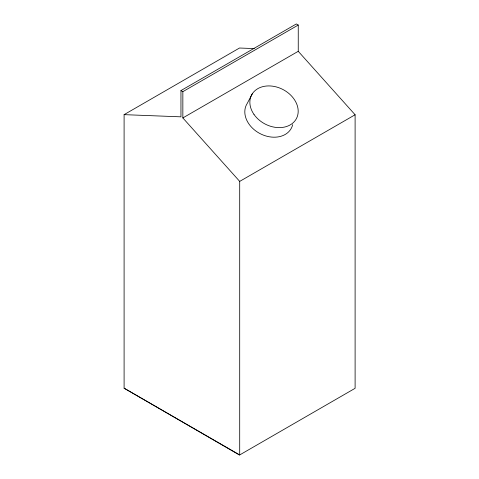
<?xml version="1.0" encoding="UTF-8"?>
<svg xmlns="http://www.w3.org/2000/svg" width="479" height="479" viewBox="0 0 479 479"><rect width="100%" height="100%" fill="white"/><g stroke="black" fill="none" stroke-linecap="round" stroke-linejoin="round"><path stroke-width="0.72" d="M252.301 93.8L247.254 103.38A25.321 19.429 27.8 0 0 261.312 134.234A25.321 19.429 27.8 0 0 292.699 124.648M124.097 388.188L239.5 455.05L355.107 388.307L355.107 114.762L298.249 51.307L298.249 25.046L182.846 91.669L182.846 117.93L239.704 181.391L239.704 454.93L124.097 388.188L124.097 114.649L239.5 48.02L254.265 48.589M124.097 114.649L180.954 116.834L180.954 90.573L296.351 23.95L298.249 25.046M182.846 117.93L298.249 51.307M239.704 181.391L355.107 114.762M180.954 90.573L182.846 91.669M253.996 114.427A25.321 19.429 27.8 0 0 295.747 119.738A25.321 19.429 27.8 0 0 272.335 86.142A25.321 19.429 27.8 0 0 253.996 114.427"/></g></svg>
